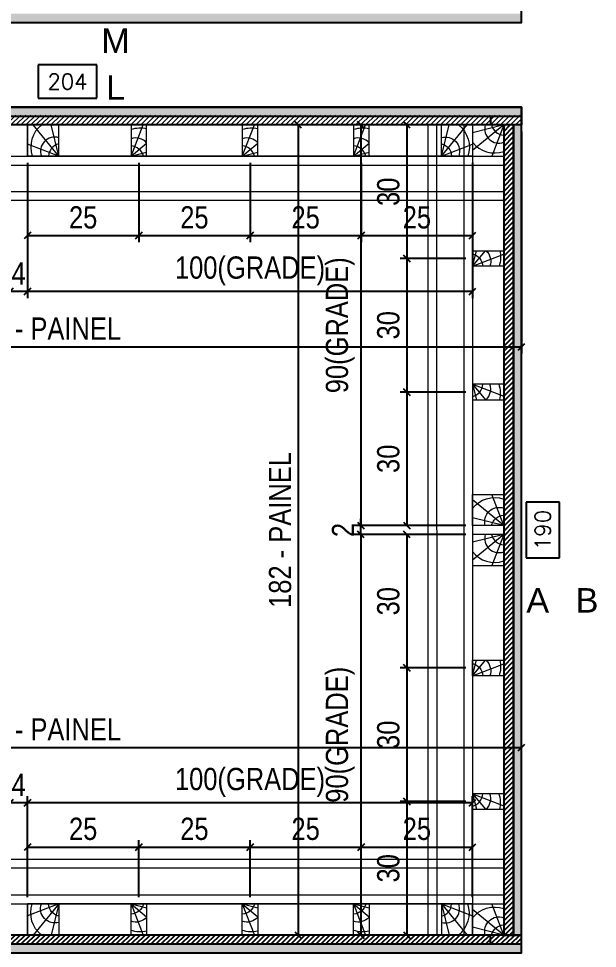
# Model space of a CAD drawing. Extents: x 14400 to 24104, y -21631 to 6985.
# Drawn here: x 21910.5 to 22170.6, y 1346.7 to 1764.5 of the extents above; entities that cross this region are included whole.
import ezdxf
from ezdxf.enums import TextEntityAlignment as Align

# ---------------------------------------------------------------- set-up
doc = ezdxf.new("R2010")
doc.units = 0
for name, color, linetype in [('CHAPA', 1, 'Continuous'), ('COTA', 241, 'Continuous'), ('MEIO_PONT', 93, 'Continuous'), ('MTH-PILAR-SEGUE', 5, 'Continuous'), ('SARRAFO', 251, 'Continuous'), ('TEXTO_GERAL', 7, 'Continuous')]:
    doc.layers.add(name, color=color, linetype=linetype)
for name, color, linetype, lineweight in [('Hachura', 251, 'Continuous', 9), ('Madeira', 126, 'Continuous', 18), ('Perfil Metálico', 224, 'Continuous', 18)]:
    doc.layers.add(name, color=color, linetype=linetype, lineweight=lineweight)
doc.styles.add('ARIAL', font='arial.ttf')
doc.styles.add('COTA TECNICA 2X', font='techl___.ttf', dxfattribs={"height": 10})
doc.styles.add('ROMANS', font='romans.shx')
doc.dimstyles.new('SECAO PILAR', dxfattribs={"dimtxt": 10, "dimasz": 3, "dimexe": 3, "dimexo": 3, "dimgap": 3, "dimtad": 1, "dimdec": 1, "dimlfac": 0.5, "dimzin": 12, "dimdsep": 46, "dimtxsty": 'COTA TECNICA 2X', "dimblk1": 'OBLIQUE', "dimblk2": 'OBLIQUE', "dimsah": 1, "dimcen": 0.9, "dimclrd": 256, "dimclre": 256, "dimclrt": 256, "dimadec": 1, "dimazin": 3, "dimtfac": 1, "dimtdec": 1, "dimtmove": 0, "dimatfit": 3, "dimfxl": 1, "dimtolj": 1, "dimtzin": 12, "dimarcsym": 0})
doc.dimstyles.new('SECÇÃO 2', dxfattribs={"dimtxt": 7, "dimasz": 6, "dimexe": 0.18, "dimexo": 2, "dimgap": -4, "dimtad": 3, "dimdec": 1, "dimlfac": 0.5, "dimzin": 12, "dimdsep": 46, "dimtxsty": 'ROMANS', "dimblk": 'ARCHTICK', "dimcen": 0.09, "dimse1": 1, "dimse2": 1, "dimsd1": 1, "dimsd2": 1, "dimclrd": 180, "dimclre": 5, "dimclrt": 1, "dimadec": 0, "dimazin": 3, "dimtfac": 1, "dimtdec": 1, "dimtofl": 0, "dimtmove": 0, "dimatfit": 3, "dimldrblk": 'ARCHTICK', "dimfxl": 1, "dimtolj": 1, "dimtzin": 0, "dimarcsym": 0})

# ---------------------------------------------------------------- blocks, each defined once
blk = doc.blocks.new('*D1153')
at = {"layer": 'COTA', "color": 180, "lineweight": -2, "transparency": 16777216}
for p, q in [((22153.54, 1547.16), (22138.54, 1547.16)), ((22138.54, 1547.16), (22138.54, 1522.16)), ((22153.54, 1522.16), (22153.54, 1547.16)), ((22138.54, 1522.16), (22153.54, 1522.16))]:
    blk.add_line(p, q, dxfattribs=at)
at = {"layer": 'Defpoints', "color": 0, "transparency": 16777216}
for p in [(22136.5, 1724.66), (22157.54, 1724.66), (22136.5, 1344.66)]:
    blk.add_point(p, dxfattribs=at)
at = {"layer": 'COTA', "color": 1, "transparency": 16777216, "insert": (22146.04, 1534.66), "char_height": 7, "attachment_point": 5, "rotation": 90, "style": 'ROMANS'}
blk.add_mtext('\\A1;190', dxfattribs=at)
blk = doc.blocks.new('_ArchTick')
at = {"color": 0, "linetype": 'ByBlock', "const_width": 0.15}
blk.add_lwpolyline([(-0.5, -0.5), (0.5, 0.5)], dxfattribs=at)
blk = doc.blocks.new('*D1154')
at = {"layer": 'COTA', "color": 180, "lineweight": -2, "transparency": 16777216}
for p, q in [((21945.67, 1743.66), (21919.33, 1743.66)), ((21919.33, 1743.66), (21919.33, 1728.66)), ((21945.67, 1728.66), (21945.67, 1743.66)), ((21919.33, 1728.66), (21945.67, 1728.66))]:
    blk.add_line(p, q, dxfattribs=at)
at = {"layer": 'Defpoints', "color": 0, "transparency": 16777216}
for p in [(21728.5, 1724.66), (22136.5, 1724.66), (22136.5, 1724.66)]:
    blk.add_point(p, dxfattribs=at)
at = {"layer": 'COTA', "color": 1, "transparency": 16777216, "insert": (21932.5, 1736.16), "char_height": 7, "attachment_point": 5, "style": 'ROMANS'}
blk.add_mtext('\\A1;204', dxfattribs=at)
blk = doc.blocks.new('*D1158')
at = {"layer": 'COTA', "color": 180, "lineweight": -2, "transparency": 16777216}
for p, q in [((22153.53, 1965.16), (22138.53, 1965.16)), ((22138.53, 1965.16), (22138.53, 1940.16)), ((22153.53, 1940.16), (22153.53, 1965.16)), ((22138.53, 1940.16), (22153.53, 1940.16))]:
    blk.add_line(p, q, dxfattribs=at)
at = {"layer": 'Defpoints', "color": 0, "transparency": 16777216}
for p in [(22136.5, 2142.66), (22157.53, 2142.66), (22136.5, 1762.66)]:
    blk.add_point(p, dxfattribs=at)
at = {"layer": 'COTA', "color": 1, "transparency": 16777216, "insert": (22146.03, 1952.66), "char_height": 7, "attachment_point": 5, "rotation": 90, "style": 'ROMANS'}
blk.add_mtext('\\A1;190', dxfattribs=at)
blk = doc.blocks.new('_Oblique')
at = {"color": 0, "linetype": 'ByBlock', "lineweight": -2}
blk.add_line((-0.5, -0.5), (0.5, 0.5), dxfattribs=at)
blk = doc.blocks.new('*D2405')
at = {"layer": 'COTA', "lineweight": -2, "transparency": 16777216}
for p, q in [((21706.5, 1713.66), (21706.5, 1614)), ((22136.5, 1713.66), (22136.5, 1614)), ((21706.5, 1617), (22136.5, 1617))]:
    blk.add_line(p, q, dxfattribs=at)
at = {"layer": 'Defpoints', "color": 0, "transparency": 16777216}
for p in [(21706.5, 1716.66), (22136.5, 1716.66), (22136.5, 1617)]:
    blk.add_point(p, dxfattribs=at)
at = {"layer": 'COTA', "lineweight": -2, "transparency": 16777216, "xscale": 3, "yscale": 3, "zscale": 3, "rotation": 180}
blk.add_blockref('_Oblique', (21706.5, 1617), dxfattribs=at)
at = {"layer": 'COTA', "lineweight": -2, "transparency": 16777216, "xscale": 3, "yscale": 3, "zscale": 3}
blk.add_blockref('_Oblique', (22136.5, 1617), dxfattribs=at)
at = {"layer": 'COTA', "transparency": 16777216, "insert": (21921.5, 1625.11), "char_height": 10, "attachment_point": 5, "style": 'COTA TECNICA 2X'}
blk.add_mtext('\\A1;215 - PAINEL', dxfattribs=at)
blk = doc.blocks.new('*D2404')
at = {"layer": 'COTA', "lineweight": -2, "transparency": 16777216}
for p, q in [((22125.5, 1716.66), (22033.12, 1716.66)), ((22036.12, 1716.66), (22036.12, 1352.66)), ((22125.5, 1352.66), (22033.12, 1352.66))]:
    blk.add_line(p, q, dxfattribs=at)
at = {"layer": 'Defpoints', "color": 0, "transparency": 16777216}
for p in [(22128.5, 1716.66), (22036.12, 1352.66), (22128.5, 1352.66)]:
    blk.add_point(p, dxfattribs=at)
at = {"layer": 'COTA', "lineweight": -2, "transparency": 16777216, "xscale": 3, "yscale": 3, "zscale": 3}
for p, rotation in [((22036.12, 1716.66), 90), ((22036.12, 1352.66), 270)]:
    blk.add_blockref('_Oblique', p, dxfattribs=dict(at, rotation=rotation))
at = {"layer": 'COTA', "transparency": 16777216, "insert": (22028.03, 1534.66), "char_height": 10, "attachment_point": 5, "rotation": 90, "style": 'COTA TECNICA 2X'}
blk.add_mtext('\\A1;182 - PAINEL', dxfattribs=at)
blk = doc.blocks.new('PONTALETE')
at = {"layer": 'Madeira'}
for q in [(2.71, 7), (7, 5.76), (7, 1.74)]:
    blk.add_line((0, 0), q, dxfattribs=at)
blk.add_lwpolyline([(0, 0), (7, 0), (7, 7), (0, 7)], close=True, dxfattribs=at)
for centre, radius, start, end in [((2.04, 0.06), 6.23, 37.2818, 109.0913), ((1.09, 0.9), 3.19, 343.603, 109.9847), ((-0.21, -0.78), 3.09, 14.6322, 86.0383)]:
    blk.add_arc(centre, radius, start, end, dxfattribs=at)
blk = doc.blocks.new('MEIO PONTALETE')
at = {"layer": 'Madeira'}
for q in [(2.71, 7), (3.5, 2.88), (3.5, 0.87)]:
    blk.add_line((0, 0), q, dxfattribs=at)
blk.add_lwpolyline([(0, 0), (3.5, 0), (3.5, 7), (0, 7)], close=True, dxfattribs=at)
for centre, radius, start, end in [((2.04, 0.06), 6.23, 76.4499, 109.0913), ((1.09, 0.9), 3.19, 40.9063, 109.9847), ((-0.21, -0.78), 3.09, 14.6322, 86.0383)]:
    blk.add_arc(centre, radius, start, end, dxfattribs=at)
blk = doc.blocks.new('*D2400')
at = {"layer": 'COTA', "lineweight": -2, "transparency": 16777216}
for p, q in [((22111.54, 1716.66), (22061.27, 1716.66)), ((22064.27, 1716.66), (22064.27, 1536.66)), ((22111.52, 1536.66), (22061.27, 1536.66))]:
    blk.add_line(p, q, dxfattribs=at)
at = {"layer": 'Defpoints', "color": 0, "transparency": 16777216}
for p in [(22114.54, 1716.66), (22064.27, 1536.66), (22114.52, 1536.66)]:
    blk.add_point(p, dxfattribs=at)
at = {"layer": 'COTA', "lineweight": -2, "transparency": 16777216, "xscale": 3, "yscale": 3, "zscale": 3}
for p, rotation in [((22064.27, 1716.66), 90), ((22064.27, 1536.66), 270)]:
    blk.add_blockref('_Oblique', p, dxfattribs=dict(at, rotation=rotation))
at = {"layer": 'COTA', "transparency": 16777216, "insert": (22055.05, 1626.66), "char_height": 10, "attachment_point": 5, "rotation": 90, "style": 'COTA TECNICA 2X'}
blk.add_mtext('\\A1;90(GRADE)', dxfattribs=at)
blk = doc.blocks.new('*D2401')
at = {"layer": 'COTA', "lineweight": -2, "transparency": 16777216}
for p, q in [((22111.5, 1656.66), (22081.88, 1656.66)), ((22084.88, 1656.66), (22084.88, 1596.66)), ((22111.5, 1596.66), (22081.88, 1596.66))]:
    blk.add_line(p, q, dxfattribs=at)
at = {"layer": 'Defpoints', "color": 0, "transparency": 16777216}
for p in [(22114.5, 1656.66), (22084.88, 1596.66), (22114.5, 1596.66)]:
    blk.add_point(p, dxfattribs=at)
at = {"layer": 'COTA', "lineweight": -2, "transparency": 16777216, "xscale": 3, "yscale": 3, "zscale": 3}
for p, rotation in [((22084.88, 1656.66), 90), ((22084.88, 1596.66), 270)]:
    blk.add_blockref('_Oblique', p, dxfattribs=dict(at, rotation=rotation))
at = {"layer": 'COTA', "transparency": 16777216, "insert": (22076.66, 1626.66), "char_height": 10, "attachment_point": 5, "rotation": 90, "style": 'COTA TECNICA 2X'}
blk.add_mtext('\\A1;30', dxfattribs=at)
blk = doc.blocks.new('*D2402')
at = {"layer": 'COTA', "lineweight": -2, "transparency": 16777216}
for p, q in [((22111.5, 1596.66), (22081.88, 1596.66)), ((22084.88, 1596.66), (22084.88, 1536.66)), ((22111.51, 1536.66), (22081.88, 1536.66))]:
    blk.add_line(p, q, dxfattribs=at)
at = {"layer": 'Defpoints', "color": 0, "transparency": 16777216}
for p in [(22114.5, 1596.66), (22084.88, 1536.66), (22114.51, 1536.66)]:
    blk.add_point(p, dxfattribs=at)
at = {"layer": 'COTA', "lineweight": -2, "transparency": 16777216, "xscale": 3, "yscale": 3, "zscale": 3}
for p, rotation in [((22084.88, 1596.66), 90), ((22084.88, 1536.66), 270)]:
    blk.add_blockref('_Oblique', p, dxfattribs=dict(at, rotation=rotation))
at = {"layer": 'COTA', "transparency": 16777216, "insert": (22076.66, 1566.66), "char_height": 10, "attachment_point": 5, "rotation": 90, "style": 'COTA TECNICA 2X'}
blk.add_mtext('\\A1;30', dxfattribs=at)
blk = doc.blocks.new('*D2403')
at = {"layer": 'COTA', "lineweight": -2, "transparency": 16777216}
for p, q in [((22111.5, 1716.66), (22081.88, 1716.66)), ((22084.88, 1716.66), (22084.88, 1656.66)), ((22111.5, 1656.66), (22081.88, 1656.66))]:
    blk.add_line(p, q, dxfattribs=at)
at = {"layer": 'Defpoints', "color": 0, "transparency": 16777216}
for p in [(22114.5, 1716.66), (22084.88, 1656.66), (22114.5, 1656.66)]:
    blk.add_point(p, dxfattribs=at)
at = {"layer": 'COTA', "lineweight": -2, "transparency": 16777216, "xscale": 3, "yscale": 3, "zscale": 3}
for p, rotation in [((22084.88, 1716.66), 90), ((22084.88, 1656.66), 270)]:
    blk.add_blockref('_Oblique', p, dxfattribs=dict(at, rotation=rotation))
at = {"layer": 'COTA', "transparency": 16777216, "insert": (22076.66, 1686.66), "char_height": 10, "attachment_point": 5, "rotation": 90, "style": 'COTA TECNICA 2X'}
blk.add_mtext('\\A1;30', dxfattribs=at)
blk = doc.blocks.new('*D2396')
at = {"layer": 'COTA', "lineweight": -2, "transparency": 16777216}
for p, q in [((22111.54, 1532.66), (22061.27, 1532.66)), ((22064.27, 1532.66), (22064.27, 1352.66)), ((22111.52, 1352.66), (22061.27, 1352.66))]:
    blk.add_line(p, q, dxfattribs=at)
at = {"layer": 'Defpoints', "color": 0, "transparency": 16777216}
for p in [(22114.54, 1532.66), (22064.27, 1352.66), (22114.52, 1352.66)]:
    blk.add_point(p, dxfattribs=at)
at = {"layer": 'COTA', "lineweight": -2, "transparency": 16777216, "xscale": 3, "yscale": 3, "zscale": 3}
for p, rotation in [((22064.27, 1532.66), 90), ((22064.27, 1352.66), 270)]:
    blk.add_blockref('_Oblique', p, dxfattribs=dict(at, rotation=rotation))
at = {"layer": 'COTA', "transparency": 16777216, "insert": (22055.05, 1442.66), "char_height": 10, "attachment_point": 5, "rotation": 90, "style": 'COTA TECNICA 2X'}
blk.add_mtext('\\A1;90(GRADE)', dxfattribs=at)
blk = doc.blocks.new('*D2397')
at = {"layer": 'COTA', "lineweight": -2, "transparency": 16777216}
for p, q in [((22111.5, 1472.66), (22081.88, 1472.66)), ((22084.88, 1472.66), (22084.88, 1412.66)), ((22111.5, 1412.66), (22081.88, 1412.66))]:
    blk.add_line(p, q, dxfattribs=at)
at = {"layer": 'Defpoints', "color": 0, "transparency": 16777216}
for p in [(22114.5, 1472.66), (22084.88, 1412.66), (22114.5, 1412.66)]:
    blk.add_point(p, dxfattribs=at)
at = {"layer": 'COTA', "lineweight": -2, "transparency": 16777216, "xscale": 3, "yscale": 3, "zscale": 3}
for p, rotation in [((22084.88, 1472.66), 90), ((22084.88, 1412.66), 270)]:
    blk.add_blockref('_Oblique', p, dxfattribs=dict(at, rotation=rotation))
at = {"layer": 'COTA', "transparency": 16777216, "insert": (22076.66, 1442.66), "char_height": 10, "attachment_point": 5, "rotation": 90, "style": 'COTA TECNICA 2X'}
blk.add_mtext('\\A1;30', dxfattribs=at)
blk = doc.blocks.new('*D2398')
at = {"layer": 'COTA', "lineweight": -2, "transparency": 16777216}
for p, q in [((22111.5, 1412.66), (22081.88, 1412.66)), ((22084.88, 1412.66), (22084.88, 1352.66)), ((22111.51, 1352.66), (22081.88, 1352.66))]:
    blk.add_line(p, q, dxfattribs=at)
at = {"layer": 'Defpoints', "color": 0, "transparency": 16777216}
for p in [(22114.5, 1412.66), (22084.88, 1352.66), (22114.51, 1352.66)]:
    blk.add_point(p, dxfattribs=at)
at = {"layer": 'COTA', "lineweight": -2, "transparency": 16777216, "xscale": 3, "yscale": 3, "zscale": 3}
for p, rotation in [((22084.88, 1412.66), 90), ((22084.88, 1352.66), 270)]:
    blk.add_blockref('_Oblique', p, dxfattribs=dict(at, rotation=rotation))
at = {"layer": 'COTA', "transparency": 16777216, "insert": (22076.66, 1382.66), "char_height": 10, "attachment_point": 5, "rotation": 90, "style": 'COTA TECNICA 2X'}
blk.add_mtext('\\A1;30', dxfattribs=at)
blk = doc.blocks.new('*D2399')
at = {"layer": 'COTA', "lineweight": -2, "transparency": 16777216}
for p, q in [((22111.5, 1532.66), (22081.88, 1532.66)), ((22084.88, 1532.66), (22084.88, 1472.66)), ((22111.5, 1472.66), (22081.88, 1472.66))]:
    blk.add_line(p, q, dxfattribs=at)
at = {"layer": 'Defpoints', "color": 0, "transparency": 16777216}
for p in [(22114.5, 1532.66), (22084.88, 1472.66), (22114.5, 1472.66)]:
    blk.add_point(p, dxfattribs=at)
at = {"layer": 'COTA', "lineweight": -2, "transparency": 16777216, "xscale": 3, "yscale": 3, "zscale": 3}
for p, rotation in [((22084.88, 1532.66), 90), ((22084.88, 1472.66), 270)]:
    blk.add_blockref('_Oblique', p, dxfattribs=dict(at, rotation=rotation))
at = {"layer": 'COTA', "transparency": 16777216, "insert": (22076.66, 1502.66), "char_height": 10, "attachment_point": 5, "rotation": 90, "style": 'COTA TECNICA 2X'}
blk.add_mtext('\\A1;30', dxfattribs=at)
blk = doc.blocks.new('*D2407')
at = {"layer": 'COTA', "lineweight": -2, "transparency": 16777216}
for p, q in [((22064.27, 1536.66), (22064.27, 1539.66)), ((22111.51, 1536.66), (22061.27, 1536.66)), ((22064.27, 1532.66), (22064.27, 1536.66)), ((22111.51, 1532.66), (22061.27, 1532.66)), ((22064.27, 1532.66), (22064.27, 1529.66))]:
    blk.add_line(p, q, dxfattribs=at)
at = {"layer": 'Defpoints', "color": 0, "transparency": 16777216}
for p in [(22064.27, 1536.66), (22114.51, 1536.66), (22114.51, 1532.66)]:
    blk.add_point(p, dxfattribs=at)
at = {"layer": 'COTA', "lineweight": -2, "transparency": 16777216, "xscale": 3, "yscale": 3, "zscale": 3}
for p, rotation in [((22064.27, 1536.66), 270), ((22064.27, 1532.66), 90)]:
    blk.add_blockref('_Oblique', p, dxfattribs=dict(at, rotation=rotation))
at = {"layer": 'COTA', "transparency": 16777216, "insert": (22056.27, 1534.66), "char_height": 10, "attachment_point": 5, "rotation": 90, "style": 'COTA TECNICA 2X'}
blk.add_mtext('\\A1;2', dxfattribs=at)
blk = doc.blocks.new('*D2391')
at = {"layer": 'COTA', "lineweight": -2, "transparency": 16777216}
for p, q in [((21914.45, 1699.69), (21914.45, 1663.97)), ((21964.48, 1699.69), (21964.48, 1663.97)), ((21914.45, 1666.97), (21964.48, 1666.97))]:
    blk.add_line(p, q, dxfattribs=at)
at = {"layer": 'Defpoints', "color": 0, "transparency": 16777216}
for p in [(21914.45, 1702.69), (21964.48, 1702.69), (21964.48, 1666.97)]:
    blk.add_point(p, dxfattribs=at)
at = {"layer": 'COTA', "lineweight": -2, "transparency": 16777216, "xscale": 3, "yscale": 3, "zscale": 3, "rotation": 180}
blk.add_blockref('_Oblique', (21914.45, 1666.97), dxfattribs=at)
at = {"layer": 'COTA', "lineweight": -2, "transparency": 16777216, "xscale": 3, "yscale": 3, "zscale": 3}
blk.add_blockref('_Oblique', (21964.48, 1666.97), dxfattribs=at)
at = {"layer": 'COTA', "transparency": 16777216, "insert": (21939.47, 1675.08), "char_height": 10, "attachment_point": 5, "style": 'COTA TECNICA 2X'}
blk.add_mtext('\\A1;25', dxfattribs=at)
blk = doc.blocks.new('*D2392')
at = {"layer": 'COTA', "lineweight": -2, "transparency": 16777216}
for p, q in [((21964.48, 1699.69), (21964.48, 1663.97)), ((22014.48, 1699.69), (22014.48, 1663.97)), ((21964.48, 1666.97), (22014.48, 1666.97))]:
    blk.add_line(p, q, dxfattribs=at)
at = {"layer": 'Defpoints', "color": 0, "transparency": 16777216}
for p in [(21964.48, 1702.69), (22014.48, 1702.69), (22014.48, 1666.97)]:
    blk.add_point(p, dxfattribs=at)
at = {"layer": 'COTA', "lineweight": -2, "transparency": 16777216, "xscale": 3, "yscale": 3, "zscale": 3, "rotation": 180}
blk.add_blockref('_Oblique', (21964.48, 1666.97), dxfattribs=at)
at = {"layer": 'COTA', "lineweight": -2, "transparency": 16777216, "xscale": 3, "yscale": 3, "zscale": 3}
blk.add_blockref('_Oblique', (22014.48, 1666.97), dxfattribs=at)
at = {"layer": 'COTA', "transparency": 16777216, "insert": (21989.48, 1675.08), "char_height": 10, "attachment_point": 5, "style": 'COTA TECNICA 2X'}
blk.add_mtext('\\A1;25', dxfattribs=at)
blk = doc.blocks.new('*D2393')
at = {"layer": 'COTA', "lineweight": -2, "transparency": 16777216}
for p, q in [((22014.48, 1699.69), (22014.48, 1663.97)), ((22064.48, 1699.69), (22064.48, 1663.97)), ((22014.48, 1666.97), (22064.48, 1666.97))]:
    blk.add_line(p, q, dxfattribs=at)
at = {"layer": 'Defpoints', "color": 0, "transparency": 16777216}
for p in [(22014.48, 1702.69), (22064.48, 1702.69), (22064.48, 1666.97)]:
    blk.add_point(p, dxfattribs=at)
at = {"layer": 'COTA', "lineweight": -2, "transparency": 16777216, "xscale": 3, "yscale": 3, "zscale": 3, "rotation": 180}
blk.add_blockref('_Oblique', (22014.48, 1666.97), dxfattribs=at)
at = {"layer": 'COTA', "lineweight": -2, "transparency": 16777216, "xscale": 3, "yscale": 3, "zscale": 3}
blk.add_blockref('_Oblique', (22064.48, 1666.97), dxfattribs=at)
at = {"layer": 'COTA', "transparency": 16777216, "insert": (22039.48, 1675.08), "char_height": 10, "attachment_point": 5, "style": 'COTA TECNICA 2X'}
blk.add_mtext('\\A1;25', dxfattribs=at)
blk = doc.blocks.new('*D2394')
at = {"layer": 'COTA', "lineweight": -2, "transparency": 16777216}
for p, q in [((21914.45, 1699.69), (21914.45, 1638.86)), ((22114.47, 1699.68), (22114.47, 1638.86)), ((22114.47, 1641.86), (21914.45, 1641.86))]:
    blk.add_line(p, q, dxfattribs=at)
at = {"layer": 'Defpoints', "color": 0, "transparency": 16777216}
for p in [(21914.45, 1702.69), (22114.47, 1702.68), (21914.45, 1641.86)]:
    blk.add_point(p, dxfattribs=at)
at = {"layer": 'COTA', "lineweight": -2, "transparency": 16777216, "xscale": 3, "yscale": 3, "zscale": 3, "rotation": 180}
blk.add_blockref('_Oblique', (21914.45, 1641.86), dxfattribs=at)
at = {"layer": 'COTA', "lineweight": -2, "transparency": 16777216, "xscale": 3, "yscale": 3, "zscale": 3}
blk.add_blockref('_Oblique', (22114.47, 1641.86), dxfattribs=at)
at = {"layer": 'COTA', "transparency": 16777216, "insert": (22014.46, 1651.08), "char_height": 10, "attachment_point": 5, "style": 'COTA TECNICA 2X'}
blk.add_mtext('\\A1;100(GRADE)', dxfattribs=at)
blk = doc.blocks.new('*D2395')
at = {"layer": 'COTA', "lineweight": -2, "transparency": 16777216}
for p, q in [((22064.48, 1699.69), (22064.48, 1663.97)), ((22114.47, 1699.64), (22114.47, 1663.97)), ((22064.48, 1666.97), (22114.47, 1666.97))]:
    blk.add_line(p, q, dxfattribs=at)
at = {"layer": 'Defpoints', "color": 0, "transparency": 16777216}
for p in [(22064.48, 1702.69), (22114.47, 1702.64), (22114.47, 1666.97)]:
    blk.add_point(p, dxfattribs=at)
at = {"layer": 'COTA', "lineweight": -2, "transparency": 16777216, "xscale": 3, "yscale": 3, "zscale": 3, "rotation": 180}
blk.add_blockref('_Oblique', (22064.48, 1666.97), dxfattribs=at)
at = {"layer": 'COTA', "lineweight": -2, "transparency": 16777216, "xscale": 3, "yscale": 3, "zscale": 3}
blk.add_blockref('_Oblique', (22114.47, 1666.97), dxfattribs=at)
at = {"layer": 'COTA', "transparency": 16777216, "insert": (22089.47, 1675.08), "char_height": 10, "attachment_point": 5, "style": 'COTA TECNICA 2X'}
blk.add_mtext('\\A1;25', dxfattribs=at)
blk = doc.blocks.new('*D2406')
at = {"layer": 'COTA', "lineweight": -2, "transparency": 16777216}
for p, q in [((21906.48, 1699.66), (21906.48, 1638.86)), ((21914.49, 1699.66), (21914.49, 1638.86)), ((21914.49, 1641.86), (21906.48, 1641.86))]:
    blk.add_line(p, q, dxfattribs=at)
at = {"layer": 'Defpoints', "color": 0, "transparency": 16777216}
for p in [(21906.48, 1702.66), (21914.49, 1702.66), (21906.48, 1641.86)]:
    blk.add_point(p, dxfattribs=at)
at = {"layer": 'COTA', "lineweight": -2, "transparency": 16777216, "xscale": 3, "yscale": 3, "zscale": 3, "rotation": 180}
blk.add_blockref('_Oblique', (21906.48, 1641.86), dxfattribs=at)
at = {"layer": 'COTA', "lineweight": -2, "transparency": 16777216, "xscale": 3, "yscale": 3, "zscale": 3}
blk.add_blockref('_Oblique', (21914.49, 1641.86), dxfattribs=at)
at = {"layer": 'COTA', "transparency": 16777216, "insert": (21910.48, 1649.94), "char_height": 10, "attachment_point": 5, "style": 'COTA TECNICA 2X'}
blk.add_mtext('\\A1;4', dxfattribs=at)
blk = doc.blocks.new('*D2454')
at = {"layer": 'COTA', "lineweight": -2, "transparency": 16777216}
for p, q in [((21706.5, 1355.66), (21706.5, 1439.9)), ((22136.5, 1355.66), (22136.5, 1439.9)), ((21706.5, 1436.9), (22136.5, 1436.9))]:
    blk.add_line(p, q, dxfattribs=at)
at = {"layer": 'Defpoints', "color": 0, "transparency": 16777216}
for p in [(22136.5, 1436.9), (21706.5, 1352.66), (22136.5, 1352.66)]:
    blk.add_point(p, dxfattribs=at)
at = {"layer": 'COTA', "lineweight": -2, "transparency": 16777216, "xscale": 3, "yscale": 3, "zscale": 3, "rotation": 180}
blk.add_blockref('_Oblique', (21706.5, 1436.9), dxfattribs=at)
at = {"layer": 'COTA', "lineweight": -2, "transparency": 16777216, "xscale": 3, "yscale": 3, "zscale": 3}
blk.add_blockref('_Oblique', (22136.5, 1436.9), dxfattribs=at)
at = {"layer": 'COTA', "transparency": 16777216, "insert": (21921.5, 1445.01), "char_height": 10, "attachment_point": 5, "style": 'COTA TECNICA 2X'}
blk.add_mtext('\\A1;215 - PAINEL', dxfattribs=at)
blk = doc.blocks.new('*D2460')
at = {"layer": 'COTA', "lineweight": -2, "transparency": 16777216}
for p, q in [((21914.45, 1369.63), (21914.45, 1395.22)), ((21914.45, 1392.22), (21964.48, 1392.22)), ((21964.48, 1369.63), (21964.48, 1395.22))]:
    blk.add_line(p, q, dxfattribs=at)
at = {"layer": 'Defpoints', "color": 0, "transparency": 16777216}
for p in [(21964.48, 1392.22), (21914.45, 1366.63), (21964.48, 1366.63)]:
    blk.add_point(p, dxfattribs=at)
at = {"layer": 'COTA', "lineweight": -2, "transparency": 16777216, "xscale": 3, "yscale": 3, "zscale": 3, "rotation": 180}
blk.add_blockref('_Oblique', (21914.45, 1392.22), dxfattribs=at)
at = {"layer": 'COTA', "lineweight": -2, "transparency": 16777216, "xscale": 3, "yscale": 3, "zscale": 3}
blk.add_blockref('_Oblique', (21964.48, 1392.22), dxfattribs=at)
at = {"layer": 'COTA', "transparency": 16777216, "insert": (21939.47, 1400.33), "char_height": 10, "attachment_point": 5, "style": 'COTA TECNICA 2X'}
blk.add_mtext('\\A1;25', dxfattribs=at)
blk = doc.blocks.new('*D2461')
at = {"layer": 'COTA', "lineweight": -2, "transparency": 16777216}
for p, q in [((21964.48, 1369.63), (21964.48, 1395.22)), ((21964.48, 1392.22), (22014.48, 1392.22)), ((22014.48, 1369.63), (22014.48, 1395.22))]:
    blk.add_line(p, q, dxfattribs=at)
at = {"layer": 'Defpoints', "color": 0, "transparency": 16777216}
for p in [(22014.48, 1392.22), (21964.48, 1366.63), (22014.48, 1366.63)]:
    blk.add_point(p, dxfattribs=at)
at = {"layer": 'COTA', "lineweight": -2, "transparency": 16777216, "xscale": 3, "yscale": 3, "zscale": 3, "rotation": 180}
blk.add_blockref('_Oblique', (21964.48, 1392.22), dxfattribs=at)
at = {"layer": 'COTA', "lineweight": -2, "transparency": 16777216, "xscale": 3, "yscale": 3, "zscale": 3}
blk.add_blockref('_Oblique', (22014.48, 1392.22), dxfattribs=at)
at = {"layer": 'COTA', "transparency": 16777216, "insert": (21989.48, 1400.33), "char_height": 10, "attachment_point": 5, "style": 'COTA TECNICA 2X'}
blk.add_mtext('\\A1;25', dxfattribs=at)
blk = doc.blocks.new('*D2462')
at = {"layer": 'COTA', "lineweight": -2, "transparency": 16777216}
for p, q in [((22014.48, 1369.63), (22014.48, 1395.22)), ((22014.48, 1392.22), (22064.48, 1392.22)), ((22064.48, 1369.63), (22064.48, 1395.22))]:
    blk.add_line(p, q, dxfattribs=at)
at = {"layer": 'Defpoints', "color": 0, "transparency": 16777216}
for p in [(22064.48, 1392.22), (22014.48, 1366.63), (22064.48, 1366.63)]:
    blk.add_point(p, dxfattribs=at)
at = {"layer": 'COTA', "lineweight": -2, "transparency": 16777216, "xscale": 3, "yscale": 3, "zscale": 3, "rotation": 180}
blk.add_blockref('_Oblique', (22014.48, 1392.22), dxfattribs=at)
at = {"layer": 'COTA', "lineweight": -2, "transparency": 16777216, "xscale": 3, "yscale": 3, "zscale": 3}
blk.add_blockref('_Oblique', (22064.48, 1392.22), dxfattribs=at)
at = {"layer": 'COTA', "transparency": 16777216, "insert": (22039.48, 1400.33), "char_height": 10, "attachment_point": 5, "style": 'COTA TECNICA 2X'}
blk.add_mtext('\\A1;25', dxfattribs=at)
blk = doc.blocks.new('*D2463')
at = {"layer": 'COTA', "lineweight": -2, "transparency": 16777216}
for p, q in [((21914.45, 1369.63), (21914.45, 1415.04)), ((22114.47, 1369.64), (22114.47, 1415.04)), ((22114.47, 1412.04), (21914.45, 1412.04))]:
    blk.add_line(p, q, dxfattribs=at)
at = {"layer": 'Defpoints', "color": 0, "transparency": 16777216}
for p in [(21914.45, 1412.04), (21914.45, 1366.63), (22114.47, 1366.64)]:
    blk.add_point(p, dxfattribs=at)
at = {"layer": 'COTA', "lineweight": -2, "transparency": 16777216, "xscale": 3, "yscale": 3, "zscale": 3, "rotation": 180}
blk.add_blockref('_Oblique', (21914.45, 1412.04), dxfattribs=at)
at = {"layer": 'COTA', "lineweight": -2, "transparency": 16777216, "xscale": 3, "yscale": 3, "zscale": 3}
blk.add_blockref('_Oblique', (22114.47, 1412.04), dxfattribs=at)
at = {"layer": 'COTA', "transparency": 16777216, "insert": (22014.46, 1421.26), "char_height": 10, "attachment_point": 5, "style": 'COTA TECNICA 2X'}
blk.add_mtext('\\A1;100(GRADE)', dxfattribs=at)
blk = doc.blocks.new('*D2464')
at = {"layer": 'COTA', "lineweight": -2, "transparency": 16777216}
for p, q in [((22064.48, 1369.63), (22064.48, 1395.22)), ((22064.48, 1392.22), (22114.47, 1392.22)), ((22114.47, 1369.68), (22114.47, 1395.22))]:
    blk.add_line(p, q, dxfattribs=at)
at = {"layer": 'Defpoints', "color": 0, "transparency": 16777216}
for p in [(22114.47, 1392.22), (22064.48, 1366.63), (22114.47, 1366.68)]:
    blk.add_point(p, dxfattribs=at)
at = {"layer": 'COTA', "lineweight": -2, "transparency": 16777216, "xscale": 3, "yscale": 3, "zscale": 3, "rotation": 180}
blk.add_blockref('_Oblique', (22064.48, 1392.22), dxfattribs=at)
at = {"layer": 'COTA', "lineweight": -2, "transparency": 16777216, "xscale": 3, "yscale": 3, "zscale": 3}
blk.add_blockref('_Oblique', (22114.47, 1392.22), dxfattribs=at)
at = {"layer": 'COTA', "transparency": 16777216, "insert": (22089.47, 1400.33), "char_height": 10, "attachment_point": 5, "style": 'COTA TECNICA 2X'}
blk.add_mtext('\\A1;25', dxfattribs=at)
blk = doc.blocks.new('*D2476')
at = {"layer": 'COTA', "lineweight": -2, "transparency": 16777216}
for p, q in [((21906.48, 1369.66), (21906.48, 1415.04)), ((21914.49, 1369.66), (21914.49, 1415.04)), ((21914.49, 1412.04), (21906.48, 1412.04))]:
    blk.add_line(p, q, dxfattribs=at)
at = {"layer": 'Defpoints', "color": 0, "transparency": 16777216}
for p in [(21906.48, 1412.04), (21906.48, 1366.66), (21914.49, 1366.66)]:
    blk.add_point(p, dxfattribs=at)
at = {"layer": 'COTA', "lineweight": -2, "transparency": 16777216, "xscale": 3, "yscale": 3, "zscale": 3, "rotation": 180}
blk.add_blockref('_Oblique', (21906.48, 1412.04), dxfattribs=at)
at = {"layer": 'COTA', "lineweight": -2, "transparency": 16777216, "xscale": 3, "yscale": 3, "zscale": 3}
blk.add_blockref('_Oblique', (21914.49, 1412.04), dxfattribs=at)
at = {"layer": 'COTA', "transparency": 16777216, "insert": (21910.48, 1420.11), "char_height": 10, "attachment_point": 5, "style": 'COTA TECNICA 2X'}
blk.add_mtext('\\A1;4', dxfattribs=at)

msp = doc.modelspace()

# ---------------------------------------------------------------- hatches: boundary and pattern name
at = {"layer": 'Hachura'}
h = msp.add_hatch(color=256, dxfattribs=at)
h.dxf.hatch_style = 1
h.paths.add_polyline_path([(22136.5, 1762.66), (22136.5, 1766.66), (21706.5, 1766.66), (21706.5, 1762.66)])
h = msp.add_hatch(color=256, dxfattribs=at)
h.dxf.hatch_style = 1
h.paths.add_polyline_path([(21706.5, 1724.66), (21706.5, 1720.66), (22136.5, 1720.66), (22136.5, 1724.66)])
h = msp.add_hatch(dxfattribs=at)
h.set_pattern_fill('ANSI31', color=256, scale=0.5, angle=180, style=0)
h.set_pattern_definition([(225, (12610.5476, -21157.9486), (1.12253202, -1.12253202), [])])
h.paths.add_polyline_path([(22136.5, 1716.66), (22136.5, 1721.06), (21706.5, 1721.06), (21706.5, 1716.66)])
h = msp.add_hatch(color=256, dxfattribs=at)
h.dxf.hatch_style = 1
h.paths.add_polyline_path([(22132.9, 1352.66), (22136.5, 1352.66), (22136.5, 1716.66), (22132.9, 1716.66)])
h = msp.add_hatch(color=256, dxfattribs=at)
h.dxf.hatch_style = 1
h.paths.add_polyline_path([(22136.5, 1344.66), (22136.5, 1348.66), (21706.5, 1348.66), (21706.5, 1344.66)])
at = {"layer": 'SARRAFO'}
h = msp.add_hatch(dxfattribs=at)
h.set_pattern_fill('ANSI31', color=256, scale=0.5, angle=180, style=0)
h.set_pattern_definition([(225, (-1352.9746, -1943.7942), (1.12253202, -1.12253202), [])])
h.paths.add_polyline_path([(22128.5, 1352.66), (22132.9, 1352.66), (22132.9, 1716.66), (22128.5, 1716.66)])
h = msp.add_hatch(dxfattribs=at)
h.set_pattern_fill('ANSI31', color=256, scale=0.5, angle=180, style=0)
h.set_pattern_definition([(225, (12610.5476, -20740.3486), (1.12253202, -1.12253202), [])])
h.paths.add_polyline_path([(22136.5, 1352.66), (22136.5, 1348.66), (21706.5, 1348.66), (21706.5, 1352.66)])

# ---------------------------------------------------------------- linework, layer by layer
at = {"layer": 'CHAPA'}
for points in [[(21706.5, 1766.66), (21706.5, 1762.66), (22136.5, 1762.66), (22136.5, 1766.66)], [(21706.5, 1720.66), (21706.5, 1724.66), (22136.5, 1724.66), (22136.5, 1720.66)], [(21706.5, 1348.66), (21706.5, 1344.66), (22136.5, 1344.66), (22136.5, 1348.66)]]:
    msp.add_lwpolyline(points, dxfattribs=at)
msp.add_lwpolyline([(22132.9, 1352.66), (22136.5, 1352.66), (22136.5, 1716.66), (22132.9, 1716.66)], close=True, dxfattribs=at)
at = {"layer": 'Madeira'}
for points in [[(21914.49, 1702.66), (21914.51, 1716.66), (22114.5, 1716.66), (22114.48, 1702.66)], [(21914.49, 1366.66), (21914.51, 1352.66), (22114.5, 1352.66), (22114.48, 1366.66)]]:
    msp.add_lwpolyline(points, close=True, dxfattribs=at)
at = {"layer": 'MTH-PILAR-SEGUE', "linetype": 'Continuous'}
msp.add_lwpolyline([(22136.5, 1344.66), (22136.5, 1724.66), (21728.5, 1724.66), (21728.5, 1762.66), (22136.5, 1762.66), (22136.5, 2142.66), (21728.5, 2142.66), (21728.5, 2180.66), (22618.5, 2180.66), (22618.5, 2142.66), (22174.5, 2142.66), (22174.5, 1762.66), (22582.5, 1762.66), (22582.5, 1724.66), (22174.5, 1724.66), (22174.5, 1344.66), (22582.5, 1344.66), (22582.5, 1306.66), (21728.5, 1306.66), (21728.5, 1344.66), (22136.5, 1344.66)], dxfattribs=at)
at = {"layer": 'Perfil Metálico'}
for points in [[(22094.5, 1716.67), (22114.5, 1716.67), (22114.51, 1352.66), (22094.51, 1352.66)], [(22110.51, 1352.66), (22098.51, 1352.66), (22098.5, 1716.67), (22110.5, 1716.67)], [(21661.06, 1682.66), (21661.06, 1702.66), (22128.5, 1702.66), (22128.5, 1682.66)], [(22128.5, 1698.66), (22128.5, 1686.66), (21661.06, 1686.66), (21661.06, 1698.66)], [(21661.06, 1386.66), (21661.06, 1366.66), (22128.5, 1366.66), (22128.5, 1386.66)], [(22128.5, 1370.66), (22128.5, 1382.66), (21661.06, 1382.66), (21661.06, 1370.66)]]:
    msp.add_lwpolyline(points, close=True, dxfattribs=at)
at = {"layer": 'SARRAFO'}
for p, q in [((22122.5, 1720.66), (22122.5, 1716.66)), ((22122.5, 1348.66), (22122.5, 1352.66))]:
    msp.add_line(p, q, dxfattribs=at)
for points in [[(21706.5, 1720.66), (22136.5, 1720.66), (22136.5, 1716.66), (21706.5, 1716.66)], [(22128.5, 1716.66), (22128.5, 1352.66), (22132.9, 1352.66), (22132.9, 1716.66)], [(21706.5, 1348.66), (22136.5, 1348.66), (22136.5, 1352.66), (21706.5, 1352.66)]]:
    msp.add_lwpolyline(points, close=True, dxfattribs=at)

# ---------------------------------------------------------------- block references
at = {"layer": 'Madeira'}
for name, p, xscale, yscale, zscale, rotation in [('PONTALETE', (21928.49, 1702.65), 2, 2, 2, 89.93708930310329), ('MEIO PONTALETE', (21960.99, 1702.66), 1.999999997962732, 1.999999997962732, 1.999999997962732, 359.9370893031033), ('MEIO PONTALETE', (22010.99, 1702.66), 1.999999997962732, 1.999999997962732, 1.999999997962732, 359.9370893031033), ('MEIO PONTALETE', (22060.99, 1702.66), 1.999999997962732, 1.999999997962732, 1.999999997962732, 359.9370893031033), ('PONTALETE', (22100.48, 1702.67), -2, 2, 2, 269.9370893031033), ('PONTALETE', (21928.49, 1366.67), -2, 2, 2, 90.0629106968967), ('MEIO PONTALETE', (21960.99, 1366.66), -1.999999997962732, 1.999999997962732, 1.999999997962732, 180.0629106968967), ('MEIO PONTALETE', (22010.99, 1366.66), -1.999999997962732, 1.999999997962732, 1.999999997962732, 180.0629106968967), ('MEIO PONTALETE', (22060.99, 1366.66), -1.999999997962732, 1.999999997962732, 1.999999997962732, 180.0629106968967), ('PONTALETE', (22100.48, 1366.65), 2, 2, 2, 270.0629106968967)]:
    msp.add_blockref(name, p, dxfattribs=dict(at, xscale=xscale, yscale=yscale, zscale=zscale, rotation=rotation))
at = {"layer": 'MEIO_PONT'}
for name, p, xscale, yscale, zscale, rotation in [('PONTALETE', (22128.5, 1716.66), 2, 2, 2, 179.9999999999999), ('MEIO PONTALETE', (22114.5, 1653.16), -1.999999997962732, 1.999999997962732, 1.999999997962732, 270), ('MEIO PONTALETE', (22114.5, 1600.16), 1.999999997962732, 1.999999997962732, 1.999999997962732, 269.9999999999999), ('PONTALETE', (22128.5, 1532.66), 2, 2, 2, 179.9999999999999), ('MEIO PONTALETE', (22114.5, 1469.16), -1.999999997962732, 1.999999997962732, 1.999999997962732, 270), ('MEIO PONTALETE', (22114.5, 1416.16), 1.999999997962732, 1.999999997962732, 1.999999997962732, 269.9999999999999)]:
    msp.add_blockref(name, p, dxfattribs=dict(at, xscale=xscale, yscale=yscale, zscale=zscale, rotation=rotation))
at = {"layer": 'MEIO_PONT', "xscale": -2, "yscale": 2, "zscale": 2}
for p in [(22128.5, 1536.66), (22128.5, 1352.66)]:
    msp.add_blockref('PONTALETE', p, dxfattribs=at)

# ---------------------------------------------------------------- texts
at = {"layer": 'TEXTO_GERAL', "style": 'ARIAL'}
for s, p in [('M', (21954.03, 1754.54)), ('L', (21954.03, 1733.47)), ('A', (22143.78, 1503.06)), ('B', (22165.94, 1503.06))]:
    msp.add_text(s, height=11, dxfattribs=at).set_placement(p, align=Align.MIDDLE_CENTER)

# ---------------------------------------------------------------- dimensions: what is measured, and where the dimension line sits
at = {"layer": 'COTA'}
for base, p1, p2, dimstyle, picture, middle in [((22157.53, 2142.66), (22136.5, 1762.66), (22136.5, 2142.66), 'SECÇÃO 2', '*D1158', (22157.53, 1952.66)), ((22157.54, 1724.66), (22136.5, 1344.66), (22136.5, 1724.66), 'SECÇÃO 2', '*D1153', (22157.54, 1534.66)), ((22064.27, 1536.66), (22114.51, 1532.66), (22114.51, 1536.66), 'SECAO PILAR', '*D2407', (22064.27, 1534.66))]:
    dim = msp.add_linear_dim(base=base, p1=p1, p2=p2, angle=90, dimstyle=dimstyle, dxfattribs=at)
    dim.commit()
    dim.dimension.update_dxf_attribs({"geometry": picture, "text_midpoint": middle, "dimtype": 160})
for base, p1, p2, dimstyle, picture, middle in [((22136.5, 1724.66), (21728.5, 1724.66), (22136.5, 1724.66), 'SECÇÃO 2', '*D1154', (21932.5, 1724.66)), ((21906.48, 1641.86), (21914.49, 1702.66), (21906.48, 1702.66), 'SECAO PILAR', '*D2406', (21910.48, 1641.86)), ((21906.48, 1412.04), (21914.49, 1366.66), (21906.48, 1366.66), 'SECAO PILAR', '*D2476', (21910.48, 1412.04))]:
    dim = msp.add_linear_dim(base=base, p1=p1, p2=p2, dimstyle=dimstyle, dxfattribs=at)
    dim.commit()
    dim.dimension.update_dxf_attribs({"geometry": picture, "text_midpoint": middle, "dimtype": 160})
for base, p1, p2, text, picture, middle in [((22036.12, 1352.66), (22128.5, 1716.66), (22128.5, 1352.66), '<> - PAINEL', '*D2404', (22028.03, 1534.66)), ((22064.27, 1536.66), (22114.54, 1716.66), (22114.52, 1536.66), '<>(GRADE)', '*D2400', (22055.05, 1626.66)), ((22064.27, 1352.66), (22114.54, 1532.66), (22114.52, 1352.66), '<>(GRADE)', '*D2396', (22055.05, 1442.66))]:
    dim = msp.add_linear_dim(base=base, p1=p1, p2=p2, angle=90, text=text, dimstyle='SECAO PILAR', dxfattribs=at)
    dim.commit()
    dim.dimension.update_dxf_attribs({"geometry": picture, "text_midpoint": middle})
for base, p1, p2, picture, middle in [((22084.88, 1656.66), (22114.5, 1716.66), (22114.5, 1656.66), '*D2403', (22076.66, 1686.66)), ((22084.88, 1596.66), (22114.5, 1656.66), (22114.5, 1596.66), '*D2401', (22076.66, 1626.66)), ((22084.88, 1536.66), (22114.5, 1596.66), (22114.51, 1536.66), '*D2402', (22076.66, 1566.66)), ((22084.88, 1472.66), (22114.5, 1532.66), (22114.5, 1472.66), '*D2399', (22076.66, 1502.66)), ((22084.88, 1412.66), (22114.5, 1472.66), (22114.5, 1412.66), '*D2397', (22076.66, 1442.66)), ((22084.88, 1352.66), (22114.5, 1412.66), (22114.51, 1352.66), '*D2398', (22076.66, 1382.66))]:
    dim = msp.add_linear_dim(base=base, p1=p1, p2=p2, angle=90, dimstyle='SECAO PILAR', dxfattribs=at)
    dim.commit()
    dim.dimension.update_dxf_attribs({"geometry": picture, "text_midpoint": middle})
for base, p1, p2, text, picture, middle in [((22136.5, 1617), (21706.5, 1716.66), (22136.5, 1716.66), '<> - PAINEL', '*D2405', (21921.5, 1625.11)), ((21914.45, 1641.86), (22114.47, 1702.68), (21914.45, 1702.69), '<>(GRADE)', '*D2394', (22014.46, 1651.08)), ((22136.5, 1436.9), (21706.5, 1352.66), (22136.5, 1352.66), '<> - PAINEL', '*D2454', (21921.5, 1445.01)), ((21914.45, 1412.04), (22114.47, 1366.64), (21914.45, 1366.63), '<>(GRADE)', '*D2463', (22014.46, 1421.26))]:
    dim = msp.add_linear_dim(base=base, p1=p1, p2=p2, text=text, dimstyle='SECAO PILAR', dxfattribs=at)
    dim.commit()
    dim.dimension.update_dxf_attribs({"geometry": picture, "text_midpoint": middle})
for base, p1, p2, picture, middle in [((21964.48, 1666.97), (21914.45, 1702.69), (21964.48, 1702.69), '*D2391', (21939.47, 1675.08)), ((22014.48, 1666.97), (21964.48, 1702.69), (22014.48, 1702.69), '*D2392', (21989.48, 1675.08)), ((22064.48, 1666.97), (22014.48, 1702.69), (22064.48, 1702.69), '*D2393', (22039.48, 1675.08)), ((22114.47, 1666.97), (22064.48, 1702.69), (22114.47, 1702.64), '*D2395', (22089.47, 1675.08)), ((21964.48, 1392.22), (21914.45, 1366.63), (21964.48, 1366.63), '*D2460', (21939.47, 1400.33)), ((22014.48, 1392.22), (21964.48, 1366.63), (22014.48, 1366.63), '*D2461', (21989.48, 1400.33)), ((22064.48, 1392.22), (22014.48, 1366.63), (22064.48, 1366.63), '*D2462', (22039.48, 1400.33)), ((22114.47, 1392.22), (22064.48, 1366.63), (22114.47, 1366.68), '*D2464', (22089.47, 1400.33))]:
    dim = msp.add_linear_dim(base=base, p1=p1, p2=p2, dimstyle='SECAO PILAR', dxfattribs=at)
    dim.commit()
    dim.dimension.update_dxf_attribs({"geometry": picture, "text_midpoint": middle})

doc.saveas('drawing.dxf')
